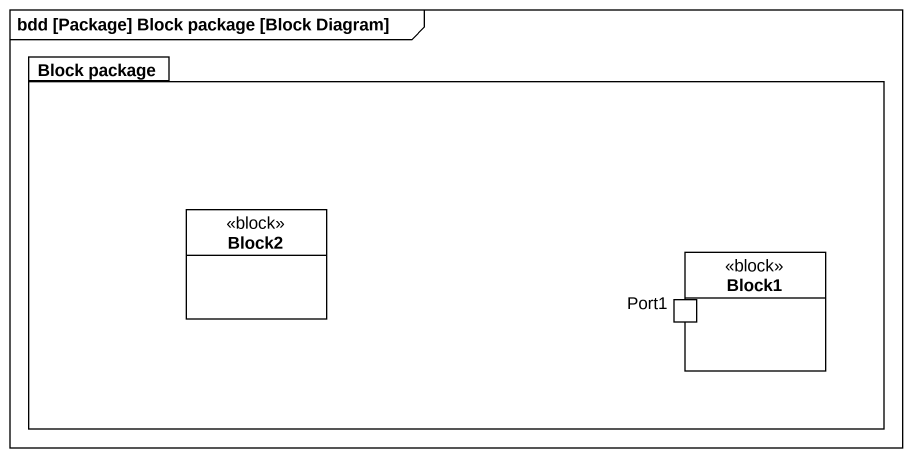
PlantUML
@startuml
mainframe bdd [Package] Block package [Block Diagram]
allowmixing
hide circle
hide empty members
package "Block package" as Block_package {
  class Block2 <<block>>
  rectangle Block1 <<block>> {
    port Port1
  }
}
@enduml
